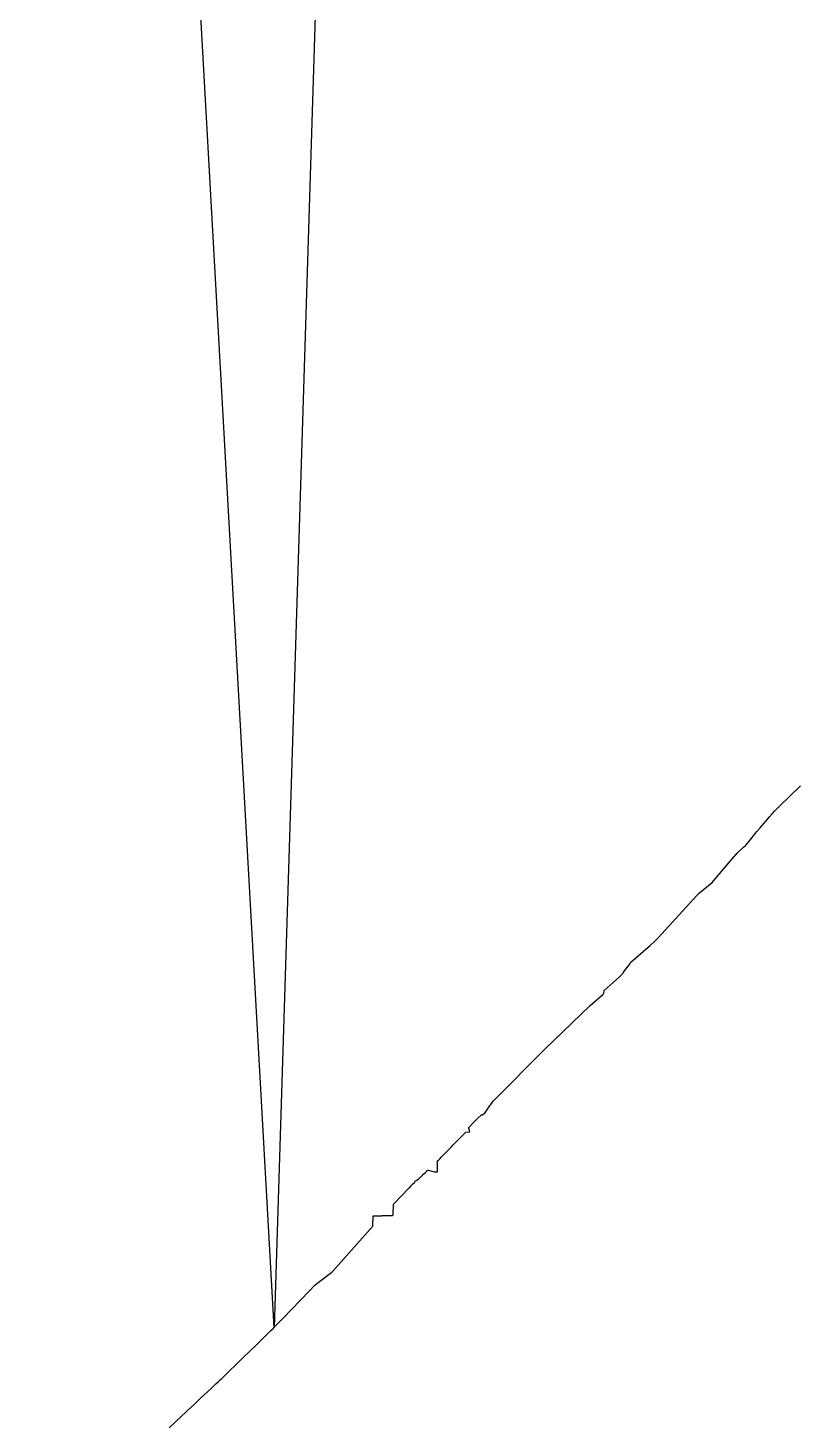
# Model space of a CAD drawing. Extents: x 6438959 to 7279357, y 1424492 to 2039161.
# Drawn here: x 6822355 to 6859158, y 1633157 to 1700031 of the extents above; entities that cross this region are included whole.
import ezdxf

# ---------------------------------------------------------------- set-up
doc = ezdxf.new("R2010")
doc.units = 21
doc.layers.add('COUNTY_BOUNDARY', color=40, linetype='Continuous')

msp = doc.modelspace()

# ---------------------------------------------------------------- linework, layer by layer
at = {"layer": 'COUNTY_BOUNDARY'}
for points in [[(6841518, 1872996), (6834167, 1637701), (6834209, 1637741), (6834223, 1637755), (6834587, 1638132), (6835844, 1639433), (6836124, 1639724), (6836276, 1639846), (6836409, 1639947), (6836810, 1640253), (6836943, 1640355), (6836984, 1640402), (6838908, 1642563), (6838907, 1642611), (6838908, 1642698), (6838912, 1642914), (6838915, 1642958), (6838919, 1643045), (6839003, 1643045), (6839076, 1643045), (6839228, 1643053), (6839253, 1643054), (6839330, 1643059), (6839336, 1643059), (6839341, 1643059), (6839357, 1643060), (6839362, 1643060), (6839435, 1643062), (6839642, 1643069), (6839653, 1643069), (6839726, 1643070), (6839757, 1643071), (6839849, 1643075), (6839880, 1643077), (6839889, 1643604), (6840652, 1644397), (6840669, 1644415), (6840724, 1644472), (6840732, 1644482), (6840756, 1644512), (6840764, 1644523), (6840771, 1644531), (6840791, 1644556), (6840797, 1644565), (6840918, 1644661), (6840927, 1644729), (6840944, 1644734), (6840996, 1644751), (6841014, 1644757), (6841094, 1644822), (6841117, 1644840), (6841146, 1644870), (6841190, 1644914), (6841250, 1644968), (6841256, 1644973), (6841272, 1644988), (6841278, 1644993), (6841282, 1644999), (6841296, 1645020), (6841300, 1645027), (6841305, 1645033), (6841317, 1645051), (6841321, 1645057), (6841330, 1645049), (6841338, 1645041), (6841355, 1645058), (6841412, 1645115), (6841430, 1645135), (6841469, 1645174), (6841478, 1645183), (6841494, 1645202), (6841519, 1645232), (6841528, 1645244), (6841540, 1645242), (6841553, 1645241), (6841854, 1645161), (6842005, 1645161), (6842001, 1645682), (6842047, 1645724), (6842126, 1645808), (6842183, 1645872), (6842674, 1646365), (6842762, 1646456), (6842883, 1646580), (6842901, 1646600), (6843365, 1647071), (6843558, 1647076), (6843512, 1647253), (6843509, 1647283), (6843747, 1647538), (6843829, 1647624), (6843892, 1647688), (6843918, 1647714), (6843962, 1647756), (6844091, 1647884), (6844097, 1647891), (6844159, 1647891), (6844248, 1647956), (6844274, 1647968), (6844535, 1648353), (6844566, 1648399), (6844636, 1648503), (6844698, 1648565), (6847149, 1651046), (6849322, 1653143), (6849952, 1653687), (6849969, 1653718), (6849981, 1653739), (6850002, 1653852), (6850716, 1654498), (6850818, 1654590), (6850835, 1654613), (6850887, 1654682), (6850904, 1654705), (6850979, 1654806), (6851206, 1655112), (6851282, 1655214), (6851515, 1655421), (6852214, 1656040), (6852447, 1656246), (6852454, 1656253), (6852478, 1656276), (6852485, 1656283), (6852501, 1656298), (6852547, 1656342), (6852563, 1656357), (6852591, 1656388), (6854434, 1658407), (6854509, 1658487), (6854513, 1658490), (6854544, 1658517), (6854570, 1658537), (6855177, 1659035), (6856239, 1660284), (6856242, 1660287), (6856250, 1660297), (6856253, 1660300), (6856270, 1660320), (6856274, 1660325), (6856322, 1660381), (6856339, 1660403), (6856396, 1660468), (6856422, 1660491), (6856688, 1660728), (6856776, 1660808), (6856780, 1660813), (6856794, 1660829), (6856798, 1660834), (6856901, 1660960), (6857090, 1661192), (6857210, 1661337), (6857313, 1661463), (6857338, 1661494), (6857413, 1661585), (6857438, 1661616), (6857443, 1661622), (6857458, 1661641), (6857578, 1661778), (6857936, 1662193), (6858055, 1662332), (6858168, 1662459), (6858380, 1662666), (6858386, 1662673), (6858412, 1662697), (6859422, 1663678)], [(6829134, 1632883), (6829732, 1633446), (6829932, 1633633), (6830034, 1633729), (6830342, 1634019), (6830444, 1634115), (6830623, 1634283), (6831160, 1634788), (6831339, 1634956), (6831378, 1634993), (6831494, 1635102), (6831533, 1635139), (6831545, 1635149), (6831579, 1635181), (6831590, 1635192), (6831595, 1635197), (6831642, 1635241), (6831828, 1635422), (6832526, 1636104), (6832759, 1636331), (6832922, 1636488), (6833410, 1636961), (6833573, 1637119), (6833683, 1637226), (6834014, 1637547), (6834123, 1637655), (6834133, 1637663), (6834159, 1637691), (6834167, 1637701), (6822355, 1849003)]]:
    msp.add_lwpolyline(points, dxfattribs=at)

doc.saveas('drawing.dxf')
